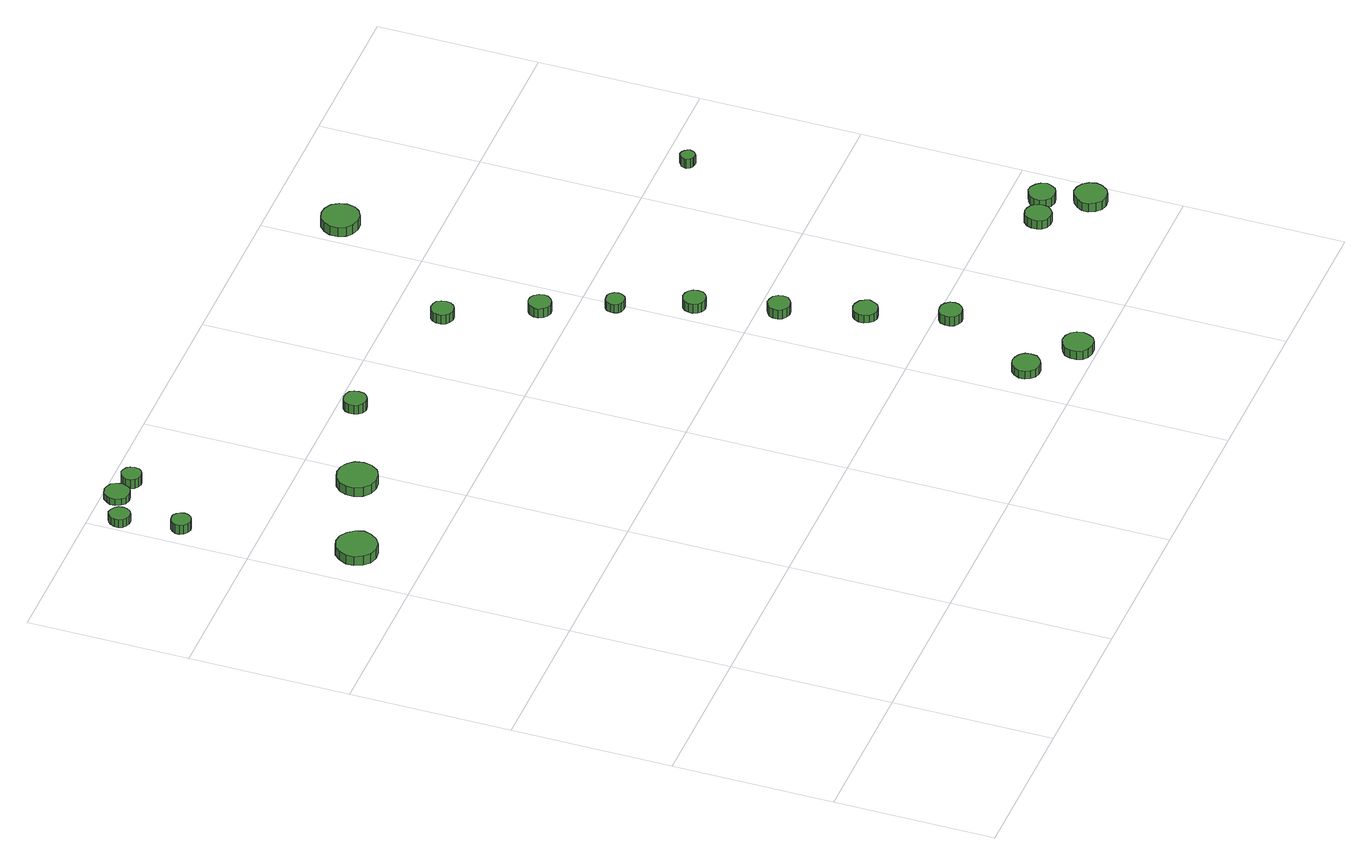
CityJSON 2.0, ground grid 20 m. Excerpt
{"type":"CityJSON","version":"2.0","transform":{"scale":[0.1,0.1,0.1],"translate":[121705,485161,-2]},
"CityObjects":{
"tree1":{"type":"SolitaryVegetationObject","attributes":{"function":"something"},"geometry":[{"type":"MultiSurface","lod":"1","boundaries":[[[0,1,2,3,4,5,6,7,8,9,10,11,12,13,14]],[[15,16,17,18,19,20,21,22,23,24,25,26,27,28,29]],[[0,29,28,1]],[[1,28,27,2]],[[2,27,26,3]],[[3,26,25,4]],[[4,25,24,5]],[[5,24,23,6]],[[6,23,22,7]],[[7,22,21,8]],[[8,21,20,9]],[[9,20,19,10]],[[10,19,18,11]],[[11,18,17,12]],[[12,17,16,13]],[[13,16,15,14]],[[14,15,29,0]]]}]},
"tree2":{"type":"SolitaryVegetationObject","attributes":{"function":"something"},"geometry":[{"type":"MultiSurface","lod":"1","boundaries":[[[30,31,32,33,34,35,36,37,38,39,40,41,42,43,44]],[[45,46,47,48,49,50,51,52,53,54,55,56,57,58,59]],[[30,59,58,31]],[[31,58,57,32]],[[32,57,56,33]],[[33,56,55,34]],[[34,55,54,35]],[[35,54,53,36]],[[36,53,52,37]],[[37,52,51,38]],[[38,51,50,39]],[[39,50,49,40]],[[40,49,48,41]],[[41,48,47,42]],[[42,47,46,43]],[[43,46,45,44]],[[44,45,59,30]]]}]},
"tree3":{"type":"SolitaryVegetationObject","attributes":{"function":"something"},"geometry":[{"type":"MultiSurface","lod":"1","boundaries":[[[60,61,62,63,64,65,66,67,68,69,70,71,72,73,74]],[[75,76,77,78,79,80,81,82,83,84,85,86,87,88,89]],[[60,89,88,61]],[[61,88,87,62]],[[62,87,86,63]],[[63,86,85,64]],[[64,85,84,65]],[[65,84,83,66]],[[66,83,82,67]],[[67,82,81,68]],[[68,81,80,69]],[[69,80,79,70]],[[70,79,78,71]],[[71,78,77,72]],[[72,77,76,73]],[[73,76,75,74]],[[74,75,89,60]]]}]},
"tree4":{"type":"SolitaryVegetationObject","attributes":{"function":"something"},"geometry":[{"type":"MultiSurface","lod":"1","boundaries":[[[90,91,92,93,94,95,96,97,98,99,100,101,102,103,104]],[[105,106,107,108,109,110,111,112,113,114,115,116,117,118,119]],[[90,119,118,91]],[[91,118,117,92]],[[92,117,116,93]],[[93,116,115,94]],[[94,115,114,95]],[[95,114,113,96]],[[96,113,112,97]],[[97,112,111,98]],[[98,111,110,99]],[[99,110,109,100]],[[100,109,108,101]],[[101,108,107,102]],[[102,107,106,103]],[[103,106,105,104]],[[104,105,119,90]]]}]},
"tree5":{"type":"SolitaryVegetationObject","attributes":{"function":"something"},"geometry":[{"type":"MultiSurface","lod":"1","boundaries":[[[120,121,122,123,124,125,126,127,128,129,130,131,132,133,134]],[[135,136,137,138,139,140,141,142,143,144,145,146,147,148,149]],[[120,149,148,121]],[[121,148,147,122]],[[122,147,146,123]],[[123,146,145,124]],[[124,145,144,125]],[[125,144,143,126]],[[126,143,142,127]],[[127,142,141,128]],[[128,141,140,129]],[[129,140,139,130]],[[130,139,138,131]],[[131,138,137,132]],[[132,137,136,133]],[[133,136,135,134]],[[134,135,149,120]]]}]},
"tree6":{"type":"SolitaryVegetationObject","attributes":{"function":"something"},"geometry":[{"type":"MultiSurface","lod":"1","boundaries":[[[150,151,152,153,154,155,156,157,158,159,160,161,162,163,164]],[[165,166,167,168,169,170,171,172,173,174,175,176,177,178,179]],[[150,179,178,151]],[[151,178,177,152]],[[152,177,176,153]],[[153,176,175,154]],[[154,175,174,155]],[[155,174,173,156]],[[156,173,172,157]],[[157,172,171,158]],[[158,171,170,159]],[[159,170,169,160]],[[160,169,168,161]],[[161,168,167,162]],[[162,167,166,163]],[[163,166,165,164]],[[164,165,179,150]]]}]},
"tree7":{"type":"SolitaryVegetationObject","attributes":{"function":"something"},"geometry":[{"type":"MultiSurface","lod":"1","boundaries":[[[180,181,182,183,184,185,186,187,188,189,190,191,192,193,194]],[[195,196,197,198,199,200,201,202,203,204,205,206,207,208,209]],[[180,209,208,181]],[[181,208,207,182]],[[182,207,206,183]],[[183,206,205,184]],[[184,205,204,185]],[[185,204,203,186]],[[186,203,202,187]],[[187,202,201,188]],[[188,201,200,189]],[[189,200,199,190]],[[190,199,198,191]],[[191,198,197,192]],[[192,197,196,193]],[[193,196,195,194]],[[194,195,209,180]]]}]},
"tree8":{"type":"SolitaryVegetationObject","attributes":{"function":"something"},"geometry":[{"type":"MultiSurface","lod":"1","boundaries":[[[210,211,212,213,214,215,216,217,218,219,220,221,222,223,224]],[[225,226,227,228,229,230,231,232,233,234,235,236,237,238,239]],[[210,239,238,211]],[[211,238,237,212]],[[212,237,236,213]],[[213,236,235,214]],[[214,235,234,215]],[[215,234,233,216]],[[216,233,232,217]],[[217,232,231,218]],[[218,231,230,219]],[[219,230,229,220]],[[220,229,228,221]],[[221,228,227,222]],[[222,227,226,223]],[[223,226,225,224]],[[224,225,239,210]]]}]},
"tree9":{"type":"SolitaryVegetationObject","attributes":{"function":"something"},"geometry":[{"type":"MultiSurface","lod":"1","boundaries":[[[240,241,242,243,244,245,246,247,248,249,250,251,252,253,254]],[[255,256,257,258,259,260,261,262,263,264,265,266,267,268,269]],[[240,269,268,241]],[[241,268,267,242]],[[242,267,266,243]],[[243,266,265,244]],[[244,265,264,245]],[[245,264,263,246]],[[246,263,262,247]],[[247,262,261,248]],[[248,261,260,249]],[[249,260,259,250]],[[250,259,258,251]],[[251,258,257,252]],[[252,257,256,253]],[[253,256,255,254]],[[254,255,269,240]]]}]},
"tree10":{"type":"SolitaryVegetationObject","attributes":{"function":"something"},"geometry":[{"type":"MultiSurface","lod":"1","boundaries":[[[270,271,272,273,274,275,276,277,278,279,280,281,282,283,284]],[[285,286,287,288,289,290,291,292,293,294,295,296,297,298,299]],[[270,299,298,271]],[[271,298,297,272]],[[272,297,296,273]],[[273,296,295,274]],[[274,295,294,275]],[[275,294,293,276]],[[276,293,292,277]],[[277,292,291,278]],[[278,291,290,279]],[[279,290,289,280]],[[280,289,288,281]],[[281,288,287,282]],[[282,287,286,283]],[[283,286,285,284]],[[284,285,299,270]]]}]},
"tree11":{"type":"SolitaryVegetationObject","attributes":{"function":"something"},"geometry":[{"type":"MultiSurface","lod":"1","boundaries":[[[300,301,302,303,304,305,306,307,308,309,310,311,312,313,314]],[[315,316,317,318,319,320,321,322,323,324,325,326,327,328,329]],[[300,329,328,301]],[[301,328,327,302]],[[302,327,326,303]],[[303,326,325,304]],[[304,325,324,305]],[[305,324,323,306]],[[306,323,322,307]],[[307,322,321,308]],[[308,321,320,309]],[[309,320,319,310]],[[310,319,318,311]],[[311,318,317,312]],[[312,317,316,313]],[[313,316,315,314]],[[314,315,329,300]]]}]},
"tree12":{"type":"SolitaryVegetationObject","attributes":{"function":"something"},"geometry":[{"type":"MultiSurface","lod":"1","boundaries":[[[330,331,332,333,334,335,336,337,338,339,340,341,342,343,344]],[[345,346,347,348,349,350,351,352,353,354,355,356,357,358,359]],[[330,359,358,331]],[[331,358,357,332]],[[332,357,356,333]],[[333,356,355,334]],[[334,355,354,335]],[[335,354,353,336]],[[336,353,352,337]],[[337,352,351,338]],[[338,351,350,339]],[[339,350,349,340]],[[340,349,348,341]],[[341,348,347,342]],[[342,347,346,343]],[[343,346,345,344]],[[344,345,359,330]]]}]},
"tree13":{"type":"SolitaryVegetationObject","attributes":{"function":"something"},"geometry":[{"type":"MultiSurface","lod":"1","boundaries":[[[360,361,362,363,364,365,366,367,368,369,370,371,372,373,374]],[[375,376,377,378,379,380,381,382,383,384,385,386,387,388,389]],[[360,389,388,361]],[[361,388,387,362]],[[362,387,386,363]],[[363,386,385,364]],[[364,385,384,365]],[[365,384,383,366]],[[366,383,382,367]],[[367,382,381,368]],[[368,381,380,369]],[[369,380,379,370]],[[370,379,378,371]],[[371,378,377,372]],[[372,377,376,373]],[[373,376,375,374]],[[374,375,389,360]]]}]},
"tree14":{"type":"SolitaryVegetationObject","attributes":{"function":"something"},"geometry":[{"type":"MultiSurface","lod":"1","boundaries":[[[390,391,392,393,394,395,396,397,398,399,400,401,402,403,404]],[[405,406,407,408,409,410,411,412,413,414,415,416,417,418,419]],[[390,419,418,391]],[[391,418,417,392]],[[392,417,416,393]],[[393,416,415,394]],[[394,415,414,395]],[[395,414,413,396]],[[396,413,412,397]],[[397,412,411,398]],[[398,411,410,399]],[[399,410,409,400]],[[400,409,408,401]],[[401,408,407,402]],[[402,407,406,403]],[[403,406,405,404]],[[404,405,419,390]]]}]},
"tree15":{"type":"SolitaryVegetationObject","attributes":{"function":"something"},"geometry":[{"type":"MultiSurface","lod":"1","boundaries":[[[420,421,422,423,424,425,426,427,428,429,430,431,432,433,434]],[[435,436,437,438,439,440,441,442,443,444,445,446,447,448,449]],[[420,449,448,421]],[[421,448,447,422]],[[422,447,446,423]],[[423,446,445,424]],[[424,445,444,425]],[[425,444,443,426]],[[426,443,442,427]],[[427,442,441,428]],[[428,441,440,429]],[[429,440,439,430]],[[430,439,438,431]],[[431,438,437,432]],[[432,437,436,433]],[[433,436,435,434]],[[434,435,449,420]]]}]},
"tree16":{"type":"SolitaryVegetationObject","attributes":{"function":"something"},"geometry":[{"type":"MultiSurface","lod":"1","boundaries":[[[450,451,452,453,454,455,456,457,458,459,460,461,462,463,464]],[[465,466,467,468,469,470,471,472,473,474,475,476,477,478,479]],[[450,479,478,451]],[[451,478,477,452]],[[452,477,476,453]],[[453,476,475,454]],[[454,475,474,455]],[[455,474,473,456]],[[456,473,472,457]],[[457,472,471,458]],[[458,471,470,459]],[[459,470,469,460]],[[460,469,468,461]],[[461,468,467,462]],[[462,467,466,463]],[[463,466,465,464]],[[464,465,479,450]]]}]},
"tree17":{"type":"SolitaryVegetationObject","attributes":{"function":"something"},"geometry":[{"type":"MultiSurface","lod":"1","boundaries":[[[480,481,482,483,484,485,486,487,488,489,490,491,492,493,494]],[[495,496,497,498,499,500,501,502,503,504,505,506,507,508,509]],[[480,509,508,481]],[[481,508,507,482]],[[482,507,506,483]],[[483,506,505,484]],[[484,505,504,485]],[[485,504,503,486]],[[486,503,502,487]],[[487,502,501,488]],[[488,501,500,489]],[[489,500,499,490]],[[490,499,498,491]],[[491,498,497,492]],[[492,497,496,493]],[[493,496,495,494]],[[494,495,509,480]]]}]},
"tree18":{"type":"SolitaryVegetationObject","attributes":{"function":"something"},"geometry":[{"type":"MultiSurface","lod":"1","boundaries":[[[510,511,512,513,514,515,516,517,518,519,520,521,522,523,524]],[[525,526,527,528,529,530,531,532,533,534,535,536,537,538,539]],[[510,539,538,511]],[[511,538,537,512]],[[512,537,536,513]],[[513,536,535,514]],[[514,535,534,515]],[[515,534,533,516]],[[516,533,532,517]],[[517,532,531,518]],[[518,531,530,519]],[[519,530,529,520]],[[520,529,528,521]],[[521,528,527,522]],[[522,527,526,523]],[[523,526,525,524]],[[524,525,539,510]]]}]},
"tree19":{"type":"SolitaryVegetationObject","attributes":{"function":"something"},"geometry":[{"type":"MultiSurface","lod":"1","boundaries":[[[540,541,542,543,544,545,546,547,548,549,550,551,552,553,554]],[[555,556,557,558,559,560,561,562,563,564,565,566,567,568,569]],[[540,569,568,541]],[[541,568,567,542]],[[542,567,566,543]],[[543,566,565,544]],[[544,565,564,545]],[[545,564,563,546]],[[546,563,562,547]],[[547,562,561,548]],[[548,561,560,549]],[[549,560,559,550]],[[550,559,558,551]],[[551,558,557,552]],[[552,557,556,553]],[[553,556,555,554]],[[554,555,569,540]]]}]},
"tree20":{"type":"SolitaryVegetationObject","attributes":{"function":"something"},"geometry":[{"type":"MultiSurface","lod":"1","boundaries":[[[570,571,572,573,574,575,576,577,578,579,580,581,582,583,584]],[[585,586,587,588,589,590,591,592,593,594,595,596,597,598,599]],[[570,599,598,571]],[[571,598,597,572]],[[572,597,596,573]],[[573,596,595,574]],[[574,595,594,575]],[[575,594,593,576]],[[576,593,592,577]],[[577,592,591,578]],[[578,591,590,579]],[[579,590,589,580]],[[580,589,588,581]],[[581,588,587,582]],[[582,587,586,583]],[[583,586,585,584]],[[584,585,599,570]]]}]},
"tree21":{"type":"SolitaryVegetationObject","attributes":{"function":"something"},"geometry":[{"type":"MultiSurface","lod":"1","boundaries":[[[600,601,602,603,604,605,606,607,608,609,610,611,612,613,614]],[[615,616,617,618,619,620,621,622,623,624,625,626,627,628,629]],[[600,629,628,601]],[[601,628,627,602]],[[602,627,626,603]],[[603,626,625,604]],[[604,625,624,605]],[[605,624,623,606]],[[606,623,622,607]],[[607,622,621,608]],[[608,621,620,609]],[[609,620,619,610]],[[610,619,618,611]],[[611,618,617,612]],[[612,617,616,613]],[[613,616,615,614]],[[614,615,629,600]]]}]}
},
"vertices":[
[79,683,25],[76,693,25],[70,701,25],[61,707,25],[51,708,25],[41,705,25],[34,698,25],[29,688,25],[29,678,25],[34,668,25],[41,661,25],[51,658,25],[61,659,25],[70,665,25],[76,673,25],[76,673,12],[70,665,12],[61,659,12],[51,658,12],[41,661,12],[34,668,12],[29,678,12],[29,688,12],[34,698,12],[41,705,12],[51,708,12],[61,707,12],[70,701,12],[76,693,12],[79,683,12],
[41,892,24],[40,897,24],[37,901,24],[33,904,24],[28,904,24],[23,903,24],[19,899,24],[17,895,24],[17,890,24],[19,885,24],[23,882,24],[28,880,24],[33,881,24],[37,883,24],[40,887,24],[40,887,11],[37,883,11],[33,881,11],[28,880,11],[23,882,11],[19,885,11],[17,890,11],[17,895,11],[19,899,11],[23,903,11],[28,904,11],[33,904,11],[37,901,11],[40,897,11],[41,892,11],
[31,965,21],[30,970,21],[27,974,21],[22,977,21],[17,978,21],[12,976,21],[8,972,21],[6,967,21],[6,962,21],[8,957,21],[12,954,21],[17,952,21],[22,952,21],[27,955,21],[30,960,21],[30,960,10],[27,955,10],[22,952,10],[17,952,10],[12,954,10],[8,957,10],[6,962,10],[6,967,10],[8,972,10],[12,976,10],[17,978,10],[22,977,10],[27,974,10],[30,970,10],[31,965,10],
[75,982,19],[73,989,19],[70,994,19],[64,997,19],[58,998,19],[51,996,19],[47,991,19],[44,986,19],[44,979,19],[47,973,19],[51,969,19],[58,967,19],[64,968,19],[70,971,19],[73,976,19],[73,976,10],[70,971,10],[64,968,10],[58,967,10],[51,969,10],[47,973,10],[44,979,10],[44,986,10],[47,991,10],[51,996,10],[58,998,10],[64,997,10],[70,994,10],[73,989,10],[75,982,10],
[104,977,23],[103,982,23],[100,986,23],[96,988,23],[91,989,23],[86,987,23],[82,984,23],[80,979,23],[80,974,23],[82,969,23],[86,966,23],[91,964,23],[96,965,23],[100,967,23],[103,971,23],[103,971,10],[100,967,10],[96,965,10],[91,964,10],[86,966,10],[82,969,10],[80,974,10],[80,979,10],[82,984,10],[86,987,10],[91,989,10],[96,988,10],[100,986,10],[103,982,10],[104,977,10],
[200,727,26],[198,737,26],[192,745,26],[183,750,26],[173,751,26],[163,748,26],[155,741,26],[151,732,26],[151,722,26],[155,712,26],[163,705,26],[173,702,26],[183,703,26],[192,708,26],[198,717,26],[198,717,13],[192,708,13],[183,703,13],[173,702,13],[163,705,13],[155,712,13],[151,722,13],[151,732,13],[155,741,13],[163,748,13],[173,751,13],[183,750,13],[192,745,13],[198,737,13],[200,727,13],
[327,779,24],[326,785,24],[323,790,24],[318,792,24],[312,793,24],[306,791,24],[302,787,24],[300,782,24],[300,776,24],[302,771,24],[306,767,24],[312,765,24],[318,766,24],[323,769,24],[326,773,24],[326,773,11],[323,769,11],[318,766,11],[312,765,11],[306,767,11],[302,771,11],[300,776,11],[300,782,11],[302,787,11],[306,791,11],[312,793,11],[318,792,11],[323,790,11],[326,785,11],[327,779,11],
[658,65,26],[657,72,26],[652,78,26],[646,81,26],[639,82,26],[632,80,26],[627,75,26],[624,68,26],[624,61,26],[627,55,26],[632,50,26],[639,48,26],[646,49,26],[652,52,26],[657,58,26],[657,58,15],[652,52,15],[646,49,15],[639,48,15],[632,50,15],[627,55,15],[624,61,15],[624,68,15],[627,75,15],[632,80,15],[639,82,15],[646,81,15],[652,78,15],[657,72,15],[658,65,15],
[716,21,27],[714,29,27],[710,35,27],[703,39,27],[695,40,27],[688,37,27],[682,32,27],[679,25,27],[679,17,27],[682,10,27],[688,5,27],[695,3,27],[703,3,27],[710,7,27],[714,14,27],[714,14,15],[710,7,15],[703,3,15],[695,3,15],[688,5,15],[682,10,15],[679,17,15],[679,25,15],[682,32,15],[688,37,15],[695,40,15],[703,39,15],[710,35,15],[714,29,15],[716,21,15],
[521,741,25],[520,747,25],[517,752,25],[512,754,25],[506,755,25],[500,753,25],[496,749,25],[494,744,25],[494,738,25],[496,733,25],[500,729,25],[506,727,25],[512,728,25],[517,731,25],[520,735,25],[520,735,12],[517,731,12],[512,728,12],[506,727,12],[500,729,12],[496,733,12],[494,738,12],[494,744,12],[496,749,12],[500,753,12],[506,755,12],[512,754,12],[517,752,12],[520,747,12],[521,741,12],
[569,637,27],[568,643,27],[564,648,27],[559,651,27],[553,651,27],[548,649,27],[544,646,27],[541,640,27],[541,634,27],[544,629,27],[548,625,27],[553,623,27],[559,624,27],[564,627,27],[568,632,27],[568,632,14],[564,627,14],[559,624,14],[553,623,14],[548,625,14],[544,629,14],[541,634,14],[541,640,14],[544,646,14],[548,649,14],[553,651,14],[559,651,14],[564,648,14],[568,643,14],[569,637,14],
[718,181,27],[717,187,27],[713,192,27],[708,195,27],[702,195,27],[697,194,27],[692,190,27],[690,184,27],[690,178,27],[692,173,27],[697,169,27],[702,167,27],[708,168,27],[713,171,27],[717,176,27],[717,176,14],[713,171,14],[708,168,14],[702,167,14],[697,169,14],[692,173,14],[690,178,14],[690,184,14],[692,190,14],[697,194,14],[702,195,14],[708,195,14],[713,192,14],[717,187,14],[718,181,14],
[603,557,26],[602,562,26],[599,566,26],[595,568,26],[590,568,26],[585,567,26],[582,564,26],[580,559,26],[580,555,26],[582,550,26],[585,547,26],[590,546,26],[595,546,26],[599,548,26],[602,552,26],[602,552,14],[599,548,14],[595,546,14],[590,546,14],[585,547,14],[582,550,14],[580,555,14],[580,559,14],[582,564,14],[585,567,14],[590,568,14],[595,568,14],[599,566,14],[602,562,14],[603,557,14],
[691,277,25],[689,283,25],[686,288,25],[680,291,25],[674,292,25],[668,290,25],[664,286,25],[661,280,25],[661,274,25],[664,268,25],[668,264,25],[674,262,25],[680,263,25],[686,266,25],[689,271,25],[689,271,14],[686,266,14],[680,263,14],[674,262,14],[668,264,14],[664,268,14],[661,274,14],[661,280,14],[664,286,14],[668,290,14],[674,292,14],[680,291,14],[686,288,14],[689,283,14],[691,277,14],
[662,374,27],[661,380,27],[657,385,27],[652,387,27],[646,388,27],[641,386,27],[636,382,27],[634,377,27],[634,371,27],[636,366,27],[641,362,27],[646,360,27],[652,361,27],[657,364,27],[661,368,27],[661,368,14],[657,364,14],[652,361,14],[646,360,14],[641,362,14],[636,366,14],[634,371,14],[634,377,14],[636,382,14],[641,386,14],[646,388,14],[652,387,14],[657,385,14],[661,380,14],[662,374,14],
[639,471,26],[638,477,26],[635,481,26],[630,484,26],[624,485,26],[618,483,26],[614,479,26],[612,474,26],[612,468,26],[614,463,26],[618,459,26],[624,457,26],[630,458,26],[635,461,26],[638,465,26],[638,465,13],[635,461,13],[630,458,13],[624,457,13],[618,459,13],[614,463,13],[612,468,13],[612,474,13],[614,479,13],[618,483,13],[624,485,13],[630,484,13],[635,481,13],[638,477,13],[639,471,13],
[656,913,24],[654,922,24],[649,930,24],[640,935,24],[631,936,24],[621,933,24],[614,926,24],[610,918,24],[610,908,24],[614,899,24],[621,893,24],[631,890,24],[640,891,24],[649,896,24],[654,903,24],[654,903,11],[649,896,11],[640,891,11],[631,890,11],[621,893,11],[614,899,11],[610,908,11],[610,918,11],[614,926,11],[621,933,11],[631,936,11],[640,935,11],[649,930,11],[654,922,11],[656,913,11],
[927,148,27],[926,154,27],[922,160,27],[916,163,27],[910,164,27],[903,162,27],[898,157,27],[896,151,27],[896,144,27],[898,138,27],[903,134,27],[910,132,27],[916,132,27],[922,136,27],[926,141,27],[926,141,15],[922,136,15],[916,132,15],[910,132,15],[903,134,15],[898,138,15],[896,144,15],[896,151,15],[898,157,15],[903,162,15],[910,164,15],[916,163,15],[922,160,15],[926,154,15],[927,148,15],
[967,157,27],[965,164,27],[961,169,27],[955,173,27],[949,174,27],[942,171,27],[937,167,27],[934,161,27],[934,154,27],[937,148,27],[942,143,27],[949,141,27],[955,142,27],[961,145,27],[965,151,27],[965,151,15],[961,145,15],[955,142,15],[949,141,15],[942,143,15],[937,148,15],[934,154,15],[934,161,15],[937,167,15],[942,171,15],[949,174,15],[955,173,15],[961,169,15],[965,164,15],[967,157,15],
[987,103,27],[985,111,27],[980,118,27],[973,122,27],[965,123,27],[957,120,27],[951,114,27],[947,107,27],[947,99,27],[951,91,27],[957,85,27],[965,83,27],[973,84,27],[980,88,27],[985,95,27],[985,95,15],[980,88,15],[973,84,15],[965,83,15],[957,85,15],[951,91,15],[947,99,15],[947,107,15],[951,114,15],[957,120,15],[965,123,15],[973,122,15],[980,118,15],[985,111,15],[987,103,15],
[887,571,25],[886,574,25],[884,577,25],[881,579,25],[877,580,25],[874,578,25],[871,576,25],[869,572,25],[869,569,25],[871,565,25],[874,563,25],[877,562,25],[881,562,25],[884,564,25],[886,567,25],[886,567,12],[884,564,12],[881,562,12],[877,562,12],[874,563,12],[871,565,12],[869,569,12],[869,572,12],[871,576,12],[874,578,12],[877,580,12],[881,579,12],[884,577,12],[886,574,12],[887,571,12]
]}
